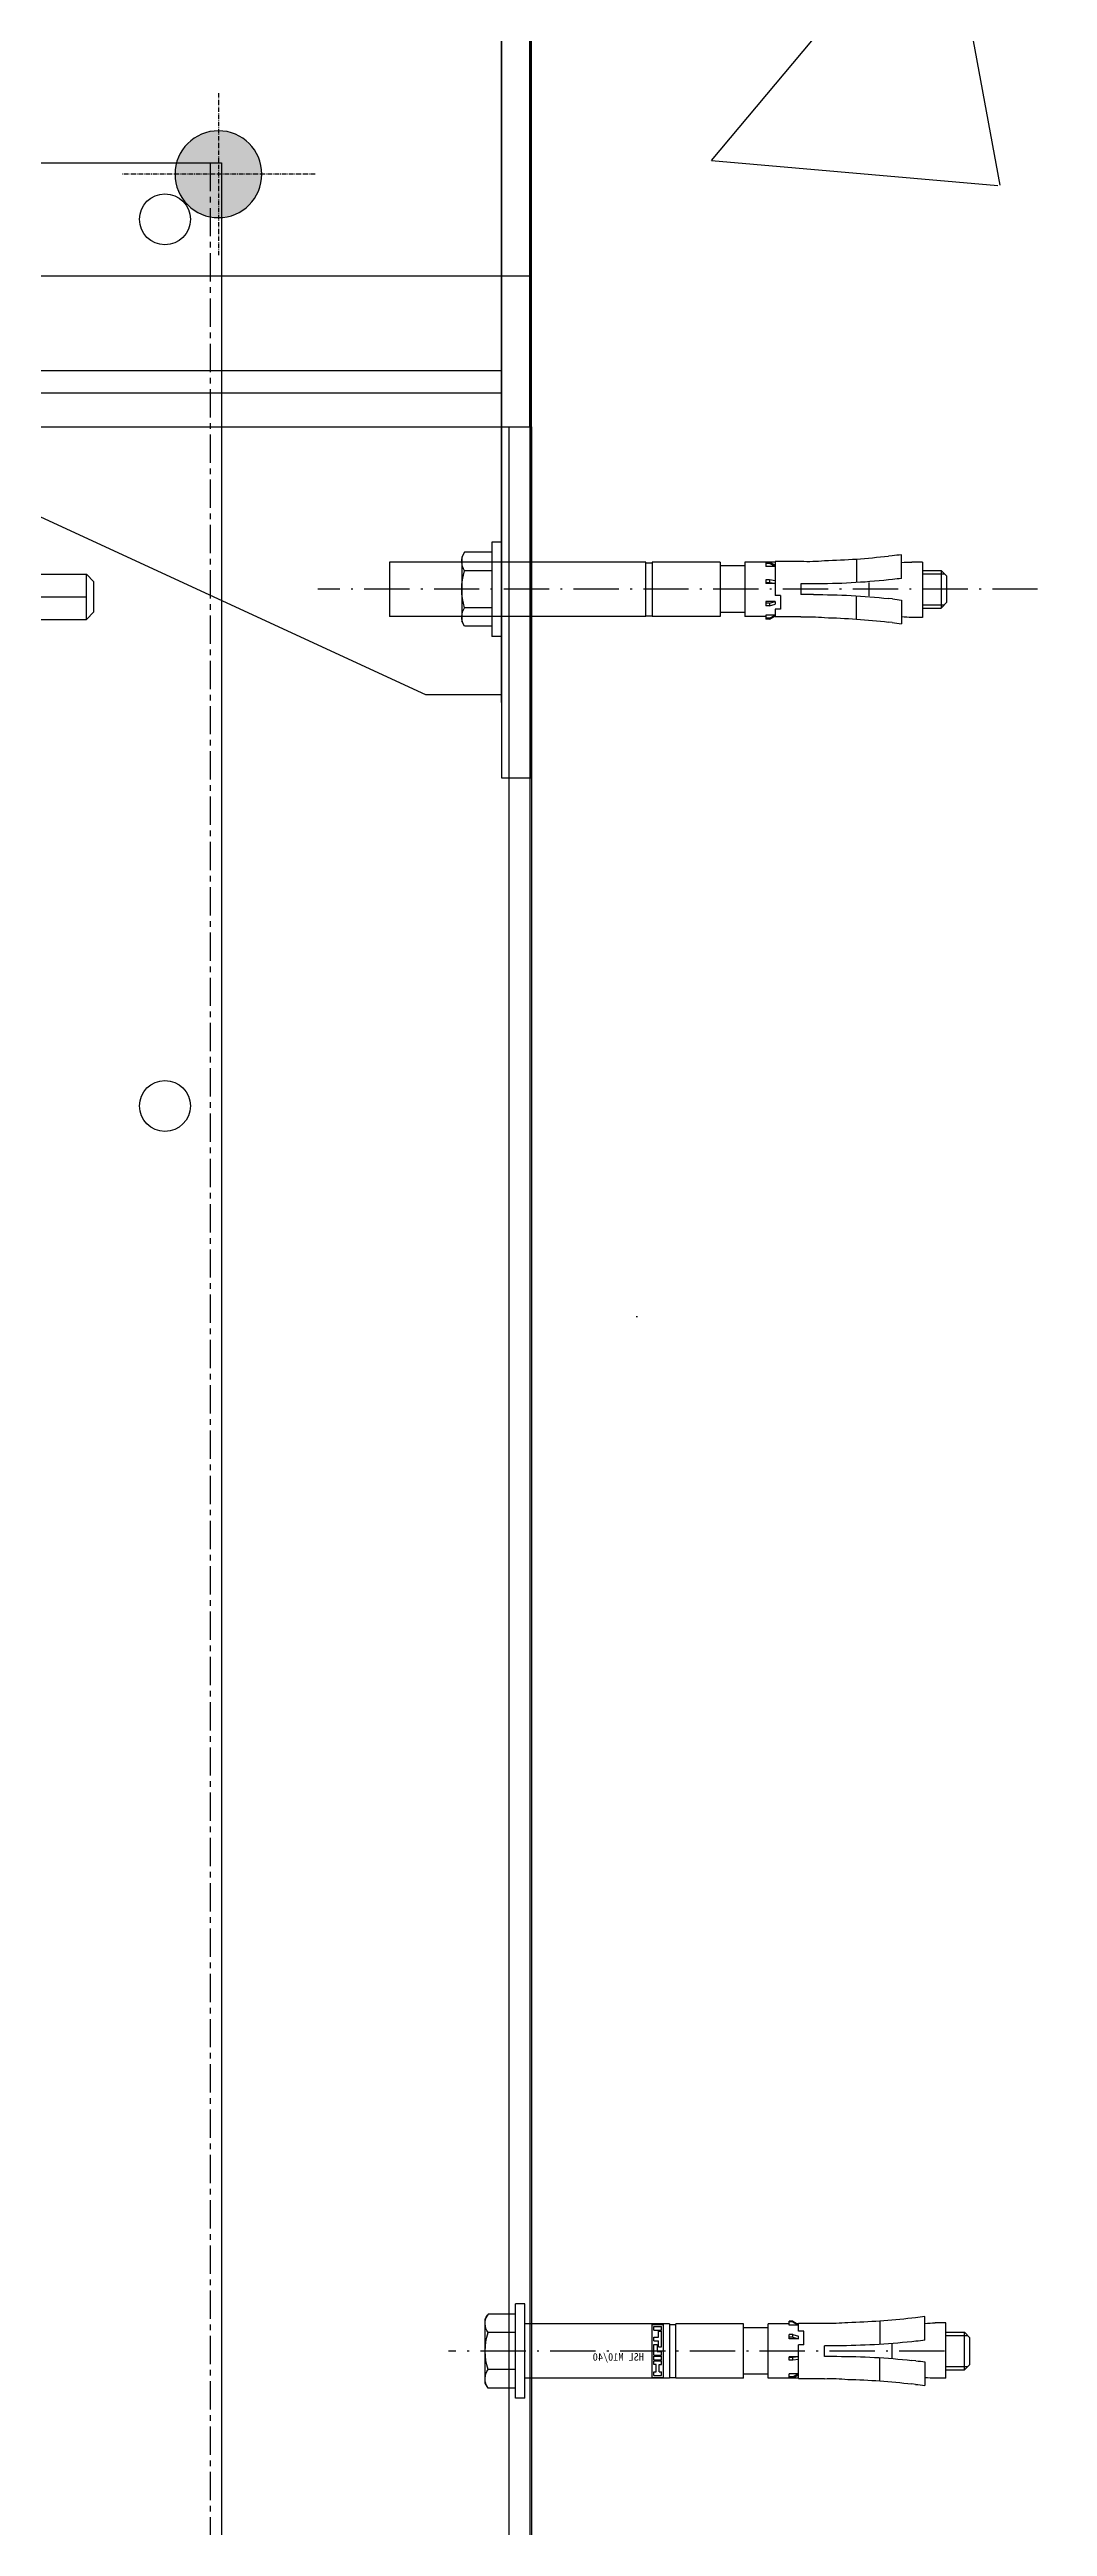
# Model space of a CAD drawing. Header units: millimetres. Extents: x -198529 to 244266, y -64 to 158464.
# Drawn here: x -143564 to -143299, y 96507 to 97163 of the extents above; entities that cross this region are included whole.
import ezdxf

# ---------------------------------------------------------------- set-up
doc = ezdxf.new("R2010")
doc.units = ezdxf.units.MM
doc.linetypes.add('ACAD_ISO10W100', pattern=[18.5, 12, -3, 0.5, -3])
doc.linetypes.add('CENTER', pattern=[12, 7.5, -1.5, 1.5, -1.5])
for name, color, linetype in [('0-BG', 252, 'Continuous'), ('0-DCC', 30, 'Continuous'), ('0-DCC-STRUC', 180, 'Continuous'), ('0-DCC-STRUC-T', 4, 'Continuous'), ('ANCHOR BOLTS', 4, 'Continuous'), ('BOLTS', 3, 'Continuous'), ('COIL-BANK', 8, 'Continuous'), ('MITTELLINIEN', 3, 'ACAD_ISO10W100')]:
    doc.layers.add(name, color=color, linetype=linetype)

# ---------------------------------------------------------------- blocks, each defined once
blk = doc.blocks.new('DCC2850x2600(左)')
at = {"color": 0, "linetype": 'Continuous'}
for p, q in [((50640, -71878.48), (50700, -71878.48)), ((50700, -71878.48), (50700, -74478.48))]:
    blk.add_line(p, q, dxfattribs=at)
at = {"color": 0, "linetype": 'CENTER'}
blk.add_line((50697, -71878.48), (50697, -74478.48), dxfattribs=at)
at = {"color": 0, "linetype": 'Continuous'}
for centre in [(50685, -71893.48), (50685, -72128.48)]:
    blk.add_circle(centre, 6.75, dxfattribs=at)
blk = doc.blocks.new('M12')
at = {"layer": 'ANCHOR BOLTS'}
for p, q in [((-7.21, -38.33), (-7.21, 29.63)), ((-7.21, 29.63), (7.21, 29.63)), ((7.21, -38.33), (7.21, 29.63)), ((-9.81, 9.74), (-8.5, 10.5)), ((-9.81, 2.5), (-9.81, 9.74)), ((-8.5, 10.5), (8.5, 10.5)), ((-4.91, 2.5), (-4.91, 9.74)), ((4.91, 2.5), (4.91, 9.74)), ((9.81, 9.74), (8.5, 10.5)), ((9.81, 2.5), (9.81, 9.74)), ((-12.5, 2.5), (12.5, 2.5)), ((-12.5, 0), (-12.5, 2.5)), ((-12.5, 0), (12.5, 0)), ((0, 0), (0, 0)), ((12.5, 0), (12.5, 2.5)), ((7.21, -38.33), (-7.21, -38.33)), ((-7.01, -38.33), (-7.01, -40)), ((7.01, -38.33), (7.01, -40)), ((-7.21, -58), (-7.21, -40)), ((-7.21, -40), (7.21, -40)), ((7.21, -58), (7.21, -40)), ((-7.21, -58), (7.21, -58)), ((-6.17, -64.5), (-6.17, -58)), ((6.17, -64.5), (6.17, -58)), ((-7.21, -64.5), (7.21, -64.5)), ((-7.21, -72.58), (-7.21, -64.5)), ((7.21, -70.08), (7.21, -64.5)), ((-7.18, -70.08), (-6.05, -70.08)), ((-7.18, -71.07), (-7.18, -70.08)), ((-6.42, -72.58), (-7.18, -71.07)), ((-7.18, -71.07), (-6.81, -71.07)), ((-6.81, -71.07), (-6.81, -70.08)), ((-6.05, -72.58), (-6.81, -71.07)), ((-6.05, -72.58), (-6.05, -70.08)), ((-2.45, -71.07), (-2.45, -70.08)), ((-2.45, -70.08), (-1.5, -70.08)), ((-2.23, -72.58), (-2.45, -71.07)), ((-2.45, -71.07), (-1.73, -71.07)), ((-1.73, -71.07), (-1.73, -70.08)), ((-1.5, -72.58), (-1.73, -71.07)), ((-1.5, -72.58), (-1.5, -70.08)), ((3.27, -72.58), (3.27, -70.08)), ((3.27, -70.08), (4.36, -70.08)), ((3.71, -71.07), (3.27, -72.58)), ((3.71, -71.07), (3.71, -70.08)), ((3.71, -71.07), (4.36, -71.07)), ((4.36, -71.07), (3.92, -72.58)), ((4.36, -71.07), (4.36, -70.08)), ((6.86, -72.58), (6.86, -70.08)), ((6.86, -70.08), (7.9, -70.08)), ((7.7, -71.07), (6.86, -72.58)), ((7.9, -71.07), (7.05, -72.58)), ((7.7, -71.07), (7.7, -70.08)), ((7.7, -71.07), (7.9, -71.07)), ((7.9, -71.07), (7.9, -70.08)), ((-7.33, -79.42), (-7.33, -72.58)), ((-7.21, -72.58), (1.65, -72.58)), ((1.65, -74), (1.65, -72.58)), ((1.65, -74), (5.25, -74)), ((3.27, -72.58), (3.92, -72.58)), ((5.25, -74), (5.25, -72.58)), ((5.25, -72.58), (7.33, -72.58)), ((7.21, -72.58), (7.21, -72.3)), ((7.33, -79.42), (7.33, -72.58)), ((-1.41, -79.42), (1.41, -79.42)), ((-1.41, -82.75), (-1.41, -79.42)), ((1.41, -82.75), (1.41, -79.42)), ((-7.92, -94.15), (-1.77, -94.15)), ((-1.79, -97.43), (1.79, -97.43)), ((7.92, -94.15), (1.77, -94.15)), ((-8.83, -103.59), (-8.72, -102.63)), ((-2.59, -103.66), (-2.48, -102.62)), ((2.59, -103.66), (2.48, -102.62)), ((8.83, -103.59), (8.72, -102.63)), ((-2.88, -106.08), (-9.15, -106.08)), ((-7.21, -111.6), (-7.21, -108.8)), ((-7.21, -111.6), (7.46, -111.6)), ((-5, -111.6), (-5, -116.54)), ((-4.11, -111.6), (-4.11, -117.44)), ((2.88, -106.08), (9.15, -106.08)), ((4.11, -111.6), (4.11, -117.44)), ((5, -111.6), (5, -116.54)), ((7.46, -111.6), (7.46, -108.8)), ((-5, -116.54), (5, -116.54)), ((-5, -116.54), (-3.54, -118)), ((-3.54, -118), (3.54, -118)), ((5, -116.54), (3.54, -118))]:
    blk.add_line(p, q, dxfattribs=at)
for centre, radius, start, end in [((-7.35, 6.2), 4.3, 55.43491, 120), ((0, -5.74), 16.24, 72.41205, 107.58795), ((7.35, 6.2), 4.3, 60, 124.56509), ((-57.09, -81.08), 49.79, 354.74836, 1.91847), ((-192.63, -82.41), 191.23, 353.93401, 359.89763), ((192.63, -82.41), 191.23, 180.10237, 186.06599), ((57.09, -81.08), 49.79, 178.08153, 185.25164), ((-192.63, -81.08), 185.17, 353.31699, 358.58991), ((192.63, -81.08), 185.17, 181.41009, 186.68301), ((-192.63, -81.08), 185.17, 352.24093, 353.01899), ((-192.63, -82.41), 191.23, 352.88816, 353.61793), ((192.63, -82.41), 191.23, 186.38207, 187.11184), ((192.63, -81.08), 185.17, 186.98101, 187.75907), ((21.54, -108.8), 28.75, 174.57411, 180), ((-21.29, -108.8), 28.75, 0, 5.42589)]:
    blk.add_arc(centre, radius, start, end, dxfattribs=at)
at = {"layer": 'MITTELLINIEN', "color": 8}
blk.add_line((0, -142.14), (0, 48.68), dxfattribs=at)
blk = doc.blocks.new('TYPE 2')
at = {"layer": '0-BG'}
h = blk.add_hatch(color=256, dxfattribs=at)
h.dxf.hatch_style = 1
h.paths.add_polyline_path([(53.49, -48, 1), (76.51, -48, 1)])
h = blk.add_hatch(color=256, dxfattribs=at)
h.dxf.hatch_style = 1
h.paths.add_polyline_path([(53.49, -148, 1), (76.51, -148, 1)])
for centre in [(65, -48), (65, -148)]:
    blk.add_circle(centre, 11.51, dxfattribs=at)
at = {"layer": 'ANCHOR BOLTS', "linetype": 'ACAD_ISO10W100', "ltscale": 0.1}
for p, q in [((65, -26.5), (65, -69.5)), ((39.4, -48), (90.6, -48)), ((65, -126.5), (65, -169.5)), ((39.4, -148), (90.6, -148))]:
    blk.add_line(p, q, dxfattribs=at)
at = {"layer": 'BOLTS'}
for p, q in [((140, -206), (140, -226)), ((10, -286), (140, -226)), ((-10, -286), (10, -286))]:
    blk.add_line(p, q, dxfattribs=at)
for points in [[(-18, -308), (-18, 21.54), (-10, 21.54), (-10, -308)], [(-10, -206), (140, -206), (140, -200), (-10, -200)]]:
    blk.add_lwpolyline(points, close=True, dxfattribs=at)
blk.add_lwpolyline([(-10, -288), (-10, -288), (-10, 0), (140, 0), (140, -206)], dxfattribs=at)
at = {"layer": '0-DCC-STRUC-T', "rotation": 270}
for p in [(-10, -38), (-10, -258)]:
    blk.add_blockref('M12', p, dxfattribs=at)
blk = doc.blocks.new('A$C147C6879')
at = {"layer": 'BOLTS'}
for p, q in [((8.6, 25.4), (1, 25.4)), ((1, 20.28), (1, 16.55)), ((8.6, 20.28), (8.6, 16.58)), ((9.6, 19.05), (0, 19.05)), ((9.6, 18.7), (47.6, 18.7)), ((49.6, 16.7), (47.6, 18.7)), ((47.6, 18.7), (47.6, 6.7)), ((49.6, 16.7), (49.6, 8.7)), ((0.02, 12.7), (47.6, 12.7)), ((1, 8.85), (1, 5.12)), ((8.6, 8.81), (8.6, 5.12)), ((9.6, 6.7), (47.6, 6.7)), ((47.6, 6.7), (49.6, 8.7)), ((9.6, 6.35), (0, 6.35)), ((1, 1.24), (1, 0)), ((8.6, 1.24), (8.6, 0))]:
    blk.add_line(p, q, dxfattribs=at)
blk.add_lwpolyline([(8.6, 24.16), (8.6, 25.4), (9.6, 23.66), (9.6, 1.73), (8.6, 0), (1, 0), (0, 1.73), (0, 23.66), (1, 25.4), (1, 24.16)], dxfattribs=at)
at = {"layer": 'BOLTS', "extrusion": (0, 0, -1)}
for centre, major_axis, ratio in [((4.8, 22.22), (-4.8, 0), 0.661547), ((4.81, 12.7), (0, 6.36), 0.753789)]:
    blk.add_ellipse(centre, major_axis=major_axis, ratio=ratio, dxfattribs=at)
at = {"layer": 'BOLTS'}
blk.add_ellipse((4.8, 3.18), major_axis=(-4.8, 0), ratio=0.661547, dxfattribs=at)
blk = doc.blocks.new('H10_40')
for p, q in [((-111.6, -7.21), (-111.6, 7.46)), ((-111.6, 7.46), (-108.8, 7.46)), ((-106.08, 2.88), (-106.08, 9.15)), ((-103.59, 8.83), (-102.63, 8.72)), ((-94.15, 7.92), (-94.15, 1.77)), ((-79.42, 7.33), (-72.58, 7.33)), ((-71.07, 7.9), (-72.58, 7.05)), ((-71.07, 7.7), (-72.58, 6.86)), ((-72.58, 5.25), (-72.58, 7.33)), ((-72.58, 7.21), (-72.3, 7.21)), ((-72.58, 6.86), (-70.08, 6.86)), ((-71.07, 7.9), (-70.08, 7.9)), ((-71.07, 7.7), (-71.07, 7.9)), ((-71.07, 7.7), (-70.08, 7.7)), ((-70.08, 6.86), (-70.08, 7.9)), ((-70.08, 7.21), (-64.5, 7.21)), ((-64.5, -7.21), (-64.5, 7.21)), ((-58, 7.21), (-40, 7.21)), ((-58, -7.21), (-58, 7.21)), ((-40, -7.21), (-40, 7.21)), ((-38.33, 7.01), (-40, 7.01)), ((-38.33, 7.21), (0, 7.21)), ((-38.33, 7.21), (-38.33, -7.21)), ((0, -12.5), (0, 12.5)), ((0, 12.5), (2.5, 12.5)), ((2.5, -12.5), (2.5, 12.5)), ((2.5, 9.81), (9.74, 9.81)), ((9.74, 9.81), (10.5, 8.5)), ((10.5, -8.5), (10.5, 8.5)), ((-116.54, 5), (-118, 3.54)), ((-118, -3.54), (-118, 3.54)), ((-111.6, 4.11), (-117.44, 4.11)), ((-111.6, 5), (-116.54, 5)), ((-116.54, -5), (-116.54, 5)), ((-103.66, 2.59), (-102.62, 2.48)), ((-97.43, -1.79), (-97.43, 1.79)), ((-82.75, 1.41), (-79.42, 1.41)), ((-79.42, -1.41), (-79.42, 1.41)), ((-74, 1.65), (-74, 5.25)), ((-74, 5.25), (-72.58, 5.25)), ((-74, 1.65), (-72.58, 1.65)), ((-71.07, 4.36), (-72.58, 3.92)), ((-72.58, 3.27), (-72.58, 3.92)), ((-71.07, 3.71), (-72.58, 3.27)), ((-72.58, 3.27), (-70.08, 3.27)), ((-72.58, -7.21), (-72.58, 1.65)), ((-71.07, 4.36), (-70.08, 4.36)), ((-71.07, 3.71), (-71.07, 4.36)), ((-71.07, 3.71), (-70.08, 3.71)), ((-70.08, 3.27), (-70.08, 4.36)), ((-64.5, 6.17), (-58, 6.17)), ((0, 0), (0, 0)), ((2.5, 4.91), (9.74, 4.91)), ((-116.54, -5), (-118, -3.54)), ((-111.6, -4.11), (-117.44, -4.11)), ((-111.6, -5), (-116.54, -5)), ((-106.08, -2.88), (-106.08, -9.15)), ((-103.66, -2.59), (-102.62, -2.48)), ((-94.15, -7.92), (-94.15, -1.77)), ((-82.75, -1.41), (-79.42, -1.41)), ((-72.58, -1.5), (-70.08, -1.5)), ((-72.58, -1.5), (-71.07, -1.73)), ((-72.58, -2.23), (-71.07, -2.45)), ((-72.58, -6.05), (-71.07, -6.81)), ((-72.58, -6.05), (-70.08, -6.05)), ((-72.58, -6.42), (-71.07, -7.18)), ((-71.07, -1.73), (-70.08, -1.73)), ((-71.07, -2.45), (-71.07, -1.73)), ((-71.07, -2.45), (-70.08, -2.45)), ((-70.08, -2.45), (-70.08, -1.5)), ((-70.08, -7.18), (-70.08, -6.05)), ((-64.5, -6.17), (-58, -6.17)), ((2.5, -4.91), (9.74, -4.91)), ((-111.6, -7.21), (-108.8, -7.21)), ((-103.59, -8.83), (-102.63, -8.72)), ((-79.42, -7.33), (-72.58, -7.33)), ((-72.58, -7.21), (-64.5, -7.21)), ((-71.07, -6.81), (-70.08, -6.81)), ((-71.07, -7.18), (-71.07, -6.81)), ((-71.07, -7.18), (-70.08, -7.18)), ((-58, -7.21), (-40, -7.21)), ((-38.33, -7.01), (-40, -7.01)), ((-38.33, -7.21), (0, -7.21)), ((0, -12.5), (2.5, -12.5)), ((2.5, -9.81), (9.74, -9.81)), ((9.74, -9.81), (10.5, -8.5))]:
    blk.add_line(p, q)
at = {"color": 1}
for p, q in [((-36.74, -6.99), (-36.74, 6.99)), ((-33.73, 6.99), (-36.74, 6.99)), ((-33.96, 7.22), (-33.92, 7.24)), ((-33.73, -6.99), (-33.73, 6.99)), ((-36.24, 5.54), (-36.24, 6.49)), ((-34.23, 6.49), (-36.24, 6.49)), ((-34.23, 5.54), (-36.24, 5.54)), ((-36.24, 1.12), (-36.24, 5.25)), ((-35.41, 5.25), (-36.24, 5.25)), ((-35.41, 1.12), (-36.24, 1.12)), ((-35.41, 3.66), (-35.41, 5.25)), ((-34.23, 3.66), (-35.41, 3.66)), ((-34.23, 2.71), (-35.41, 2.71)), ((-35.41, 1.12), (-35.41, 2.71)), ((-34.23, 1.77), (-35.06, 1.77)), ((-35.06, 1.77), (-35.06, -0.12)), ((-34.23, 5.54), (-34.23, 6.49)), ((-34.23, 2.71), (-34.23, 3.66)), ((-34.23, -1.06), (-34.23, 1.77)), ((-36.24, -1.06), (-36.24, -0.12)), ((-35.06, -0.12), (-36.24, -0.12)), ((-34.23, -1.06), (-36.24, -1.06)), ((-36.24, -2.3), (-36.24, -1.36)), ((-34.23, -1.36), (-36.24, -1.36)), ((-34.23, -2.3), (-36.24, -2.3)), ((-34.23, -2.59), (-36.24, -2.59)), ((-36.24, -3.54), (-36.24, -2.59)), ((-35.65, -3.54), (-36.24, -3.54)), ((-36.24, -6.49), (-36.24, -5.54)), ((-35.65, -5.54), (-36.24, -5.54)), ((-34.23, -6.49), (-36.24, -6.49)), ((-35.65, -5.54), (-35.65, -3.54)), ((-34.82, -3.54), (-34.23, -3.54)), ((-34.82, -5.54), (-34.82, -3.54)), ((-34.23, -5.54), (-34.82, -5.54)), ((-34.23, -2.3), (-34.23, -1.36)), ((-34.23, -3.54), (-34.23, -2.59)), ((-34.23, -6.49), (-34.23, -5.54)), ((-33.73, -6.99), (-36.74, -6.99))]:
    blk.add_line(p, q, dxfattribs=at)
for centre, radius, start, end in [((-108.8, -21.29), 28.75, 84.57411, 90), ((-81.08, 192.63), 185.17, 262.24093, 263.01899), ((-81.08, 192.63), 185.17, 263.31699, 268.58991), ((-81.08, 57.09), 49.79, 264.74836, 271.91847), ((6.2, 7.35), 4.3, 325.43491, 30), ((-82.41, 192.63), 191.23, 262.88816, 263.61793), ((-82.41, 192.63), 191.23, 263.93401, 269.89763), ((-5.74, 0), 16.24, 342.41205, 17.58795), ((-82.41, -192.63), 191.23, 96.38207, 97.11184), ((-82.41, -192.63), 191.23, 90.10237, 96.06599), ((6.2, -7.35), 4.3, 330, 34.56509), ((-108.8, 21.54), 28.75, 270, 275.42589), ((-81.08, -192.63), 185.17, 96.98101, 97.75907), ((-81.08, -192.63), 185.17, 91.41009, 96.68301), ((-81.08, -57.09), 49.79, 88.08154, 95.25164)]:
    blk.add_arc(centre, radius, start, end)
at = {"layer": 'MITTELLINIEN', "color": 8}
blk.add_line((-111.26, 0), (20.25, 0), dxfattribs=at)
at = {"color": 1}
blk.add_text('HSL M10/40', height=2, dxfattribs=at).set_placement((-31.61, -2.56))

msp = doc.modelspace()

# ---------------------------------------------------------------- hatches: boundary and pattern name
at = {"transparency": 33554687}
h = msp.add_hatch(dxfattribs=at)
h.set_pattern_fill('AR-CONC', color=252, scale=5)
h.paths.add_polyline_path([(-143436.27, 94453.01), (-142186.27, 94453.01), (-142186.27, 100553.01), (-143436.27, 100553.01)])

# ---------------------------------------------------------------- linework, layer by layer
at = {"layer": '0-DCC-STRUC'}
for points in [[(-146311.04, 97063.01), (-143436.27, 97063.01), (-143436.27, 97263.01), (-146311.04, 97263.01)], [(-146311.04, 97103.01), (-143436.27, 97103.01), (-143436.27, 97223.01), (-146311.04, 97223.01)], [(-143435.8, 94603.01), (-143585.8, 94603.01), (-143585.8, 97063.01), (-143435.8, 97063.01)], [(-143441.8, 94603.01), (-143579.8, 94603.01), (-143579.8, 97063.01), (-143441.8, 97063.01)]]:
    msp.add_lwpolyline(points, close=True, dxfattribs=at)
at = {"layer": 'COIL-BANK'}
msp.add_lwpolyline([(-143436.27, 94453.01), (-142186.27, 94453.01), (-142186.27, 100553.01), (-143436.27, 100553.01)], close=True, dxfattribs=at)
msp.add_lwpolyline([(-143436.27, 94453.01), (-142186.27, 94453.01), (-142186.27, 100553.01), (-143436.27, 100553.01)], close=True, dxfattribs=at)

# ---------------------------------------------------------------- block references
at = {"layer": '0-BG', "xscale": -1}
msp.add_blockref('TYPE 2', (-143453.8, 97277.97), dxfattribs=at)
at = {"layer": '0-DCC'}
msp.add_blockref('DCC2850x2600(左)', (-194217.97, 169011.49), dxfattribs=at)
at = {"layer": 'ANCHOR BOLTS', "xscale": -1}
msp.add_blockref('H10_40', (-143437.6, 96553.01), dxfattribs=at)
at = {"layer": 'BOLTS', "xscale": -1, "rotation": 180}
msp.add_blockref('A$C147C6879', (-143601.4, 97030.67), dxfattribs=at)

doc.saveas('drawing.dxf')
